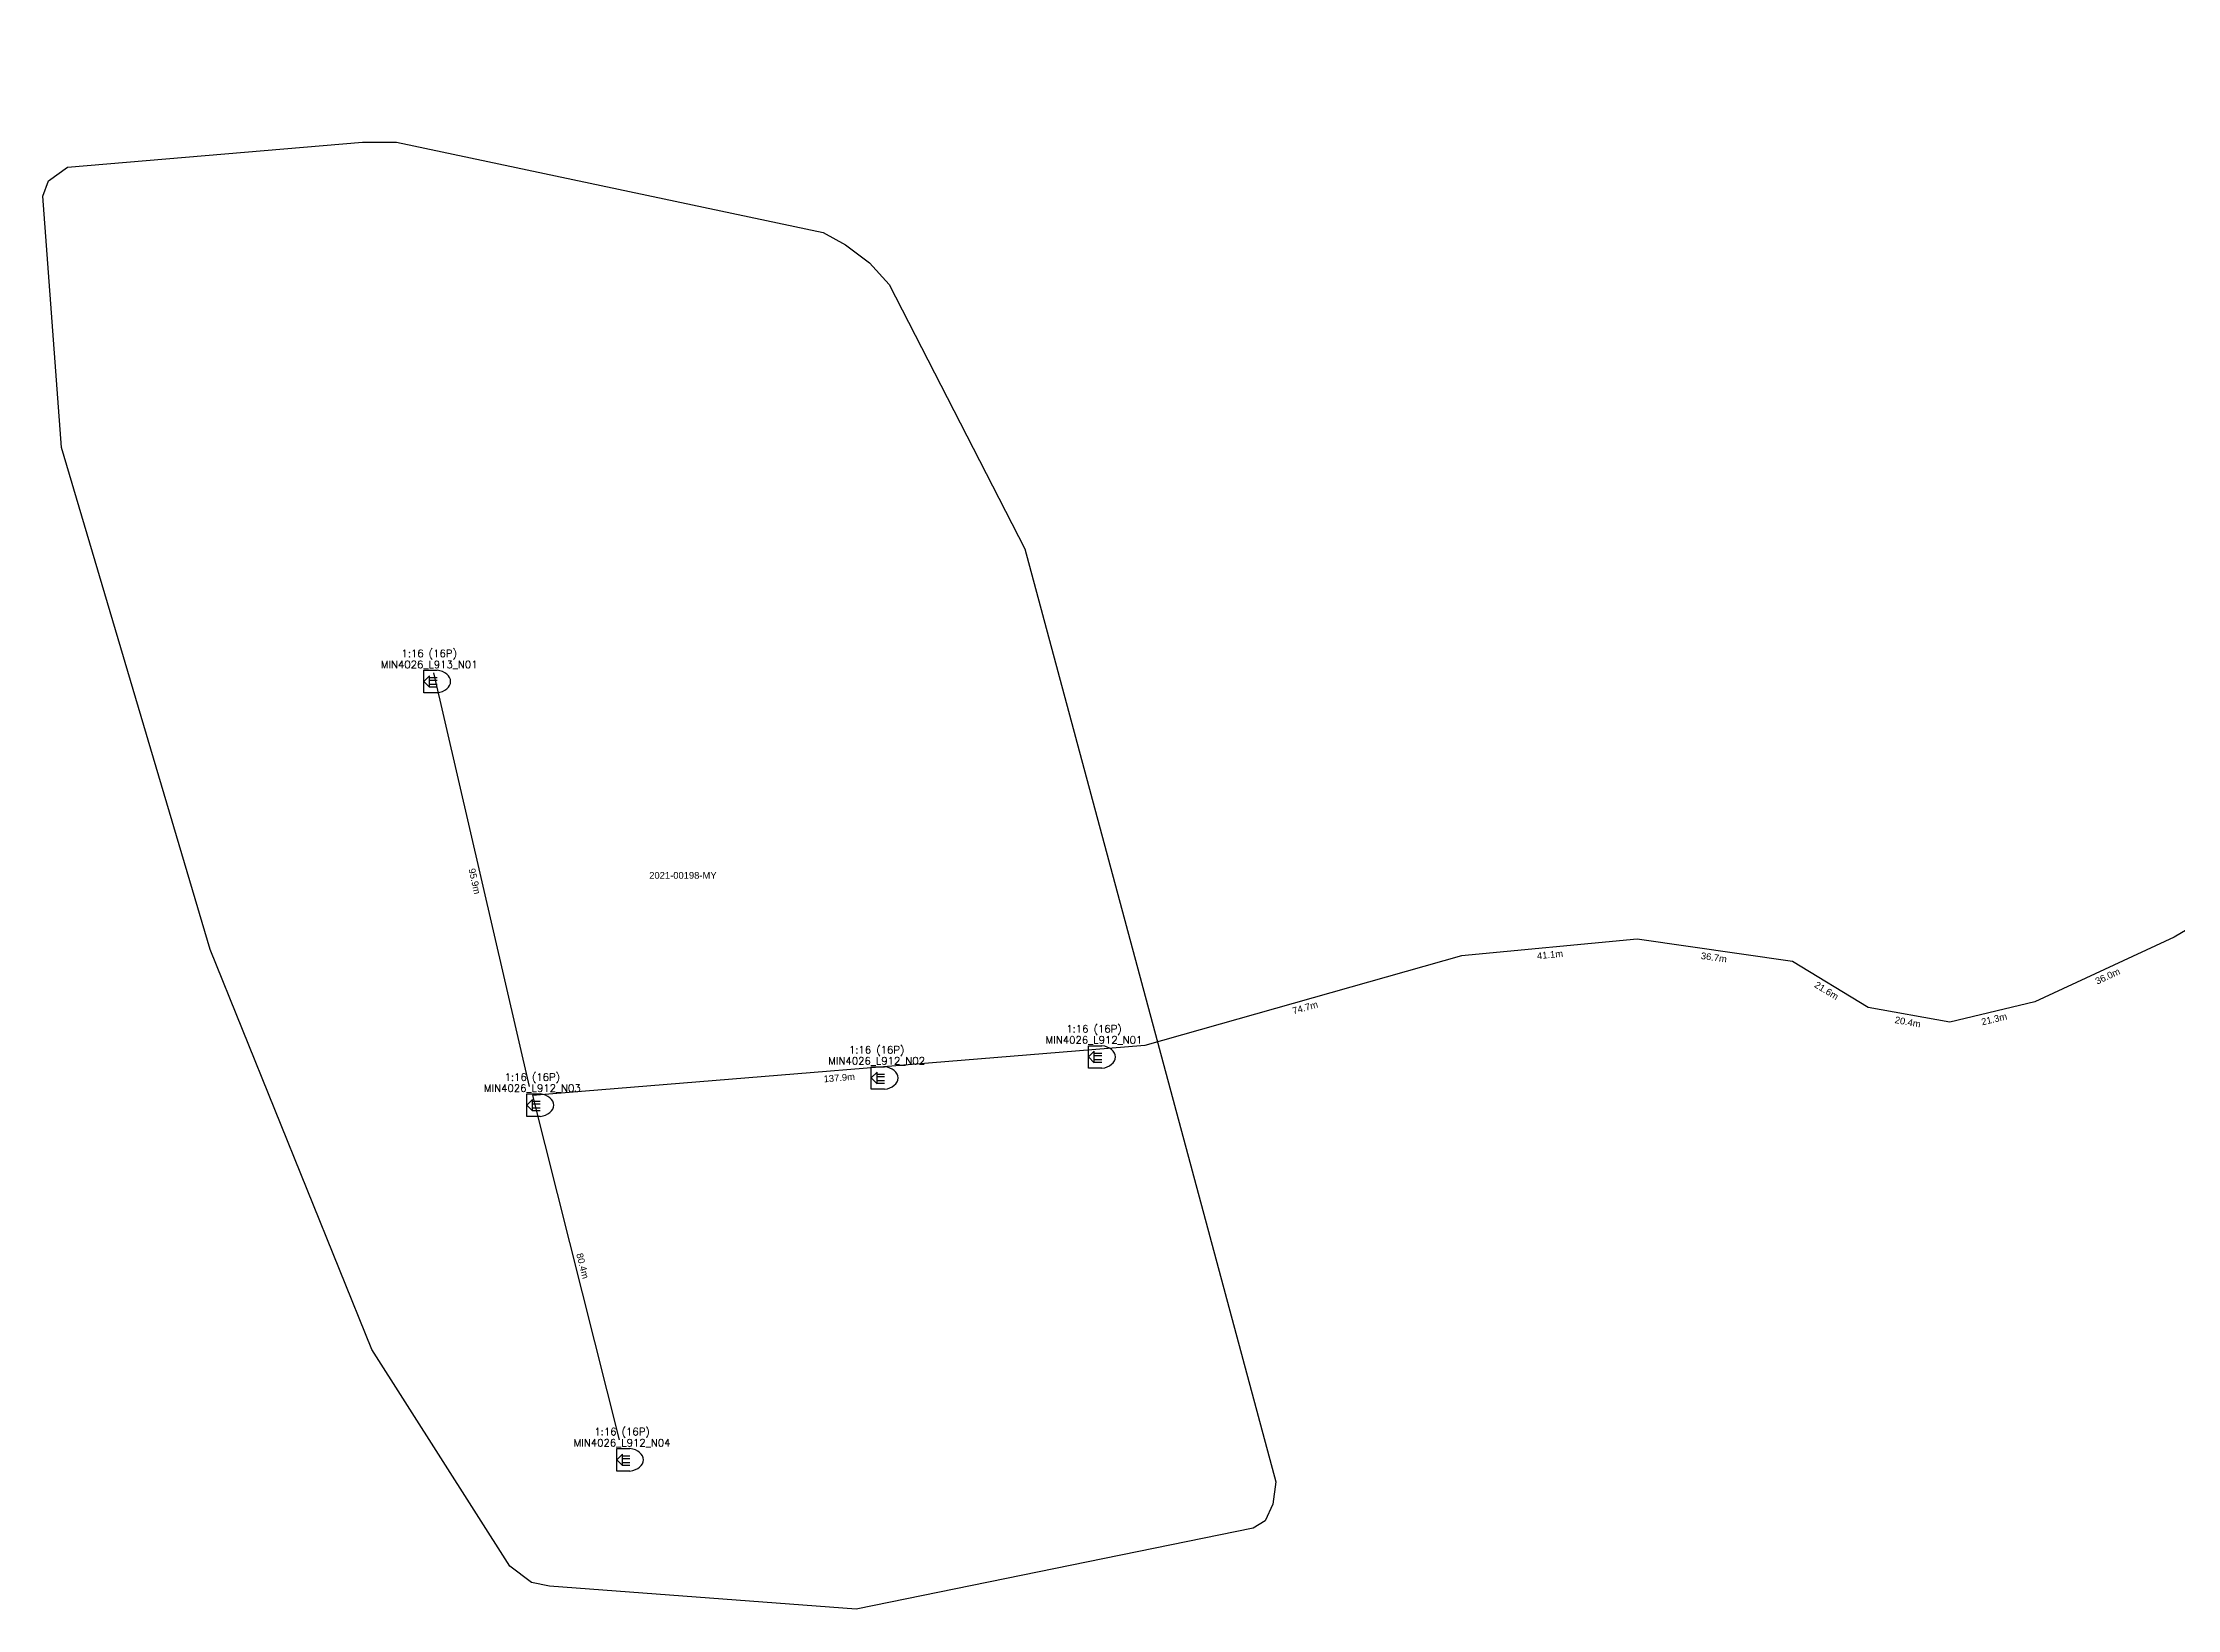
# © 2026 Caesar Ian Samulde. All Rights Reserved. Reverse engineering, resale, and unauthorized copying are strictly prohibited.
# Model space of a CAD drawing. Header units: metres. Extents: x 14035133 to 14038958, y 865282 to 868054.
# Drawn here: x 14035133.2 to 14035609.1, y 865861.1 to 866210.4 of the extents above; entities that cross this region are included whole.
import ezdxf
from ezdxf.enums import TextEntityAlignment as Align

# ---------------------------------------------------------------- set-up
doc = ezdxf.new("R2010")
doc.units = ezdxf.units.M
doc.header["$MEASUREMENT"] = 0
for name, color, linetype in [('CLUSTER_BOUNDARIES', 8, 'CONTINUOUS'), ('FEEDER_CABLES', 6, 'CONTINUOUS'), ('NEW NAP', 1, 'CONTINUOUS'), ('p-mh', 1, 'CONTINUOUS'), ('SPAN', 7, 'CONTINUOUS')]:
    doc.layers.add(name, color=color, linetype=linetype)
doc.styles.add('SIMPLEX', font='simplex.shx')
doc.styles.get("Standard").update_dxf_attribs({"font": 'arial.ttf'})

# ---------------------------------------------------------------- blocks, each defined once
blk = doc.blocks.new('GLOBE NAP PROPOSED')
at = {"layer": 'NEW NAP', "color": 1}
for p, q in [((-1.2728, 2.5133), (1.6758, 2.5133)), ((-1.2728, -2.5133), (-1.2728, 2.5133)), ((1.6758, -2.5133), (-1.2728, -2.5133))]:
    blk.add_line(p, q, dxfattribs=at)
blk.add_lwpolyline([(-1.2728, 0), (0, -1.2728), (0, 1.2728), (-1.2728, 0)], close=True, dxfattribs=at)
for points in [[(0, 0.885), (1.6758, 0.885)], [(0, 0.3137), (1.6758, 0.3137)], [(0, -0.5948), (1.6758, -0.5948)], [(0, -1.1661), (1.6758, -1.1661)]]:
    blk.add_lwpolyline(points, dxfattribs=at)
blk.add_ellipse((0.9981, 0), major_axis=(3.7034, 0), ratio=0.6903, start_param=4.8964, end_param=7.67, dxfattribs=at)
at = {"layer": 'p-mh', "color": 1, "style": 'SIMPLEX'}
for tag, p in [('MHNO', (-0.0713, 4.9495)), ('MHTYPE', (-0.0713, 2.4748))]:
    blk.add_attdef(tag, text='', height=1.65, dxfattribs=at).set_placement(p, align=Align.BOTTOM_CENTER)

msp = doc.modelspace()

# ---------------------------------------------------------------- linework, layer by layer
at = {"layer": 'CLUSTER_BOUNDARIES'}
msp.add_lwpolyline([(14035170.54, 866008.2), (14035137.43, 866120.1), (14035133.21, 866176.18), (14035134.51, 866179.59), (14035138.75, 866182.59), (14035204.54, 866188.17), (14035212.11, 866188.17), (14035307.23, 866168.03), (14035312.22, 866165.34), (14035317.53, 866161.33), (14035321.9, 866156.45), (14035352.14, 866097.54), (14035408.09, 865889.49), (14035407.45, 865884.54), (14035405.75, 865880.85), (14035403.09, 865879.22), (14035314.54, 865861.1), (14035246.18, 865866.28), (14035242.15, 865867.09), (14035237.39, 865870.7), (14035206.6, 865919.05), (14035170.54, 866008.2)], close=True, dxfattribs=at)
at = {"layer": 'FEEDER_CABLES'}
for points in [[(14036088.8, 866162.78), (14036037.85, 866157.49), (14036011.99, 866162.02), (14035999.82, 866195.26), (14035996.02, 866210.37), (14035918.95, 866172.21), (14035848.47, 866131.13), (14035811.5, 866108.16), (14035791.33, 866099.97), (14035768.88, 866101.64), (14035752.14, 866101.22), (14035727.71, 866085.8), (14035676.04, 866050.84), (14035608.41, 866010.92), (14035577.36, 865996.5), (14035558.42, 865991.99), (14035540.16, 865995.27), (14035523.32, 866005.55), (14035488.7, 866010.5), (14035449.49, 866006.79), (14035378.94, 865986.79), (14035242.38, 865975.62), (14035261.7, 865898.91)], [(14035241.73, 865977.66), (14035220.42, 866069.92)]]:
    msp.add_lwpolyline(points, dxfattribs=at)

# ---------------------------------------------------------------- block references
at = {"layer": 'NEW NAP', "color": 1}
for p, values in [((14035219.45, 866067.95), {'MHTYPE': 'MIN4026_L913_N01', 'MHNO': '1:16 (16P)'}), ((14035367.66, 865984.24), {'MHTYPE': 'MIN4026_L912_N01', 'MHNO': '1:16 (16P)'}), ((14035319.21, 865979.56), {'MHTYPE': 'MIN4026_L912_N02', 'MHNO': '1:16 (16P)'}), ((14035242.44, 865973.5), {'MHTYPE': 'MIN4026_L912_N03', 'MHNO': '1:16 (16P)'}), ((14035262.45, 865894.44), {'MHTYPE': 'MIN4026_L912_N04', 'MHNO': '1:16 (16P)'})]:
    msp.add_blockref('GLOBE NAP PROPOSED', p, dxfattribs=at).add_auto_attribs(values)

# ---------------------------------------------------------------- texts
at = {"layer": 'CLUSTER_BOUNDARIES', "color": 8, "insert": (14035268.43, 866025.48), "char_height": 1.5, "width": 18, "attachment_point": 1}
msp.add_mtext('2021-00198-MY', dxfattribs=at)
at = {"layer": 'SPAN', "color": 7}
for s, rotation, p in [('95.9m', 283, (14035229.51, 866023.43)), ('41.1m', 5.41, (14035469.25, 866007.05)), ('36.7m', 351.86, (14035505.79, 866006.44)), ('21.6m', 328.6, (14035530.91, 865999.04)), ('36.0m', 24.9, (14035593.56, 866002.26)), ('74.7m', 15.82, (14035414.65, 865995.25)), ('20.4m', 349.82, (14035549.01, 865992.05)), ('21.3m', 13.4, (14035568.26, 865992.69)), ('137.9m', 4.68, (14035310.79, 865979.61)), ('80.4m', 284.14, (14035253.59, 865937.66))]:
    msp.add_text(s, height=1.5, rotation=rotation, dxfattribs=at).set_placement(p, align=Align.MIDDLE_CENTER)

doc.saveas('drawing.dxf')
